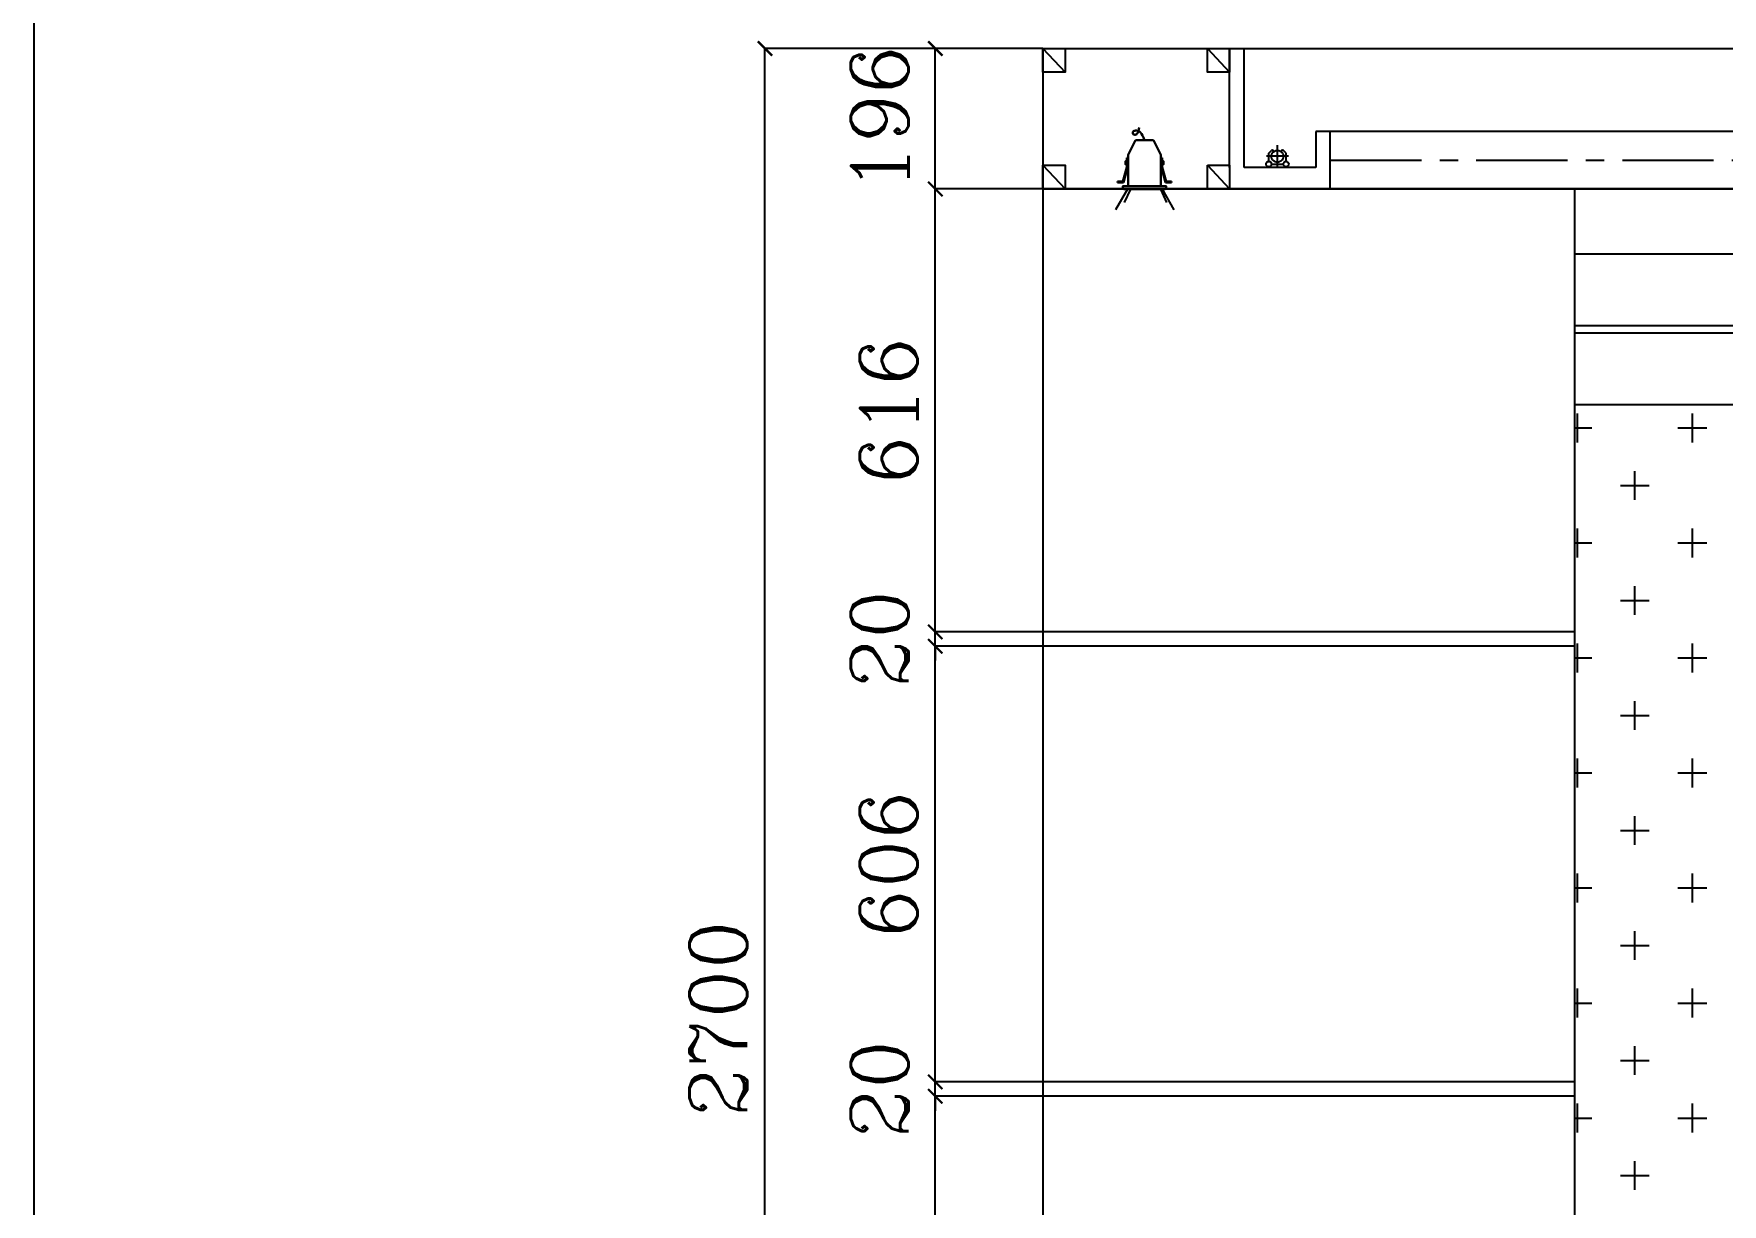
# Model space of a CAD drawing. Header units: millimetres. Extents: x 512961 to 1001058, y -961995 to -458543.
# Drawn here: x 885665 to 888015, y -884759 to -883130 of the extents above; entities that cross this region are included whole.
import ezdxf

# ---------------------------------------------------------------- set-up
doc = ezdxf.new("R2010")
doc.units = ezdxf.units.MM
doc.header["$MEASUREMENT"] = 0
doc.header["$PDMODE"] = 3
doc.linetypes.add('CENTERX2', pattern=[101.6, 63.5, -12.7, 12.7, -12.7])
doc.layers.get('0').update_dxf_attribs({"linetype": 'CONTINUOUS'})
doc.layers.get('DEFPOINTS').update_dxf_attribs({"linetype": 'CONTINUOUS'})
for name, color, linetype in [('txt', 7, 'CONTINUOUS'), ('地材', 250, 'CONTINUOUS'), ('辅助线', 8, 'CONTINUOUS')]:
    doc.layers.add(name, color=color, linetype=linetype)
doc.layers.add('墙', color=5, linetype='CONTINUOUS', lineweight=30)
doc.styles.get("Standard").update_dxf_attribs({"font": 'complex.shx', "bigfont": 'hzxy.shx'})
doc.dimstyles.new('LMDIM40', dxfattribs={"dimtxt": 80, "dimasz": 20, "dimexe": 0, "dimexo": 0, "dimgap": 25, "dimtad": 1, "dimdec": 0, "dimzin": 0, "dimdsep": 46, "dimtxsty": 'Standard', "dimblk1": 'DOT', "dimblk2": 'DOT', "dimsah": 1, "dimcen": 0, "dimclrd": 2, "dimclre": 2, "dimclrt": 2, "dimadec": 0, "dimazin": 0, "dimtfac": 1, "dimtdec": 0, "dimtmove": 2, "dimatfit": 3, "dimldrblk": 'DOT', "dimfxl": 0, "dimtolj": 1, "dimtzin": 0, "dimarcsym": 0})

# ---------------------------------------------------------------- blocks, each defined once
blk = doc.blocks.new('射灯')
at = {"color": 2, "linetype": 'Continuous'}
for p, q in [((125884.2, -227883.5), (125873.8, -227904.2)), ((125896.6, -227883.5), (125884.2, -227883.5)), ((125896.6, -227883.5), (125908.9, -227883.5)), ((125908.9, -227883.5), (125919.3, -227904.2)), ((125866.6, -227941.3), (125872.1, -227921.3)), ((125867.2, -227942.3), (125873.1, -227921.6)), ((125873.1, -227908.1), (125872.1, -227908.1)), ((125872.1, -227921.3), (125872.1, -227908.1)), ((125873.1, -227921.6), (125873.1, -227908.1)), ((125873.8, -227904.2), (125873.8, -227947.7)), ((125919.3, -227904.2), (125919.3, -227947.7)), ((125920, -227921.6), (125920, -227908.1)), ((125920, -227908.1), (125921, -227908.1)), ((125925.9, -227942.3), (125920, -227921.6)), ((125921, -227921.3), (125921, -227908.1)), ((125926.5, -227941.3), (125921, -227921.3)), ((125866.6, -227941.3), (125859.2, -227941.3)), ((125859.2, -227941.3), (125859.2, -227942.3)), ((125867.2, -227942.3), (125859.2, -227942.3)), ((125925.9, -227942.3), (125933.9, -227942.3)), ((125926.5, -227941.3), (125933.9, -227941.3)), ((125933.9, -227941.3), (125933.9, -227942.3))]:
    blk.add_line(p, q, dxfattribs=at)
for points in [[(125896.6, -227883.5), (125897.8, -227879.8), (125899.2, -227876.9), (125900.6, -227874.6), (125902.1, -227872.9), (125903.6, -227871.7), (125905.1, -227870.9), (125906.5, -227870.5), (125907.8, -227870.3), (125909, -227870.3), (125910, -227870.5), (125910.9, -227870.8), (125911.7, -227871.2), (125912.3, -227871.7), (125912.7, -227872.3), (125912.9, -227872.9), (125913, -227873.5), (125912.9, -227874.1), (125912.6, -227874.6), (125912.1, -227875.1), (125911.6, -227875.5), (125910.9, -227875.9), (125910.2, -227876), (125909.5, -227876.1), (125908.8, -227875.9), (125908, -227875.6), (125907.3, -227875.1), (125906.7, -227874.3), (125906, -227873.2), (125905.4, -227871.9), (125904.8, -227870.2), (125904.3, -227868.2), (125903.8, -227865.8)], [(125896.3, -227947.7), (125866.3, -227947.7), (125866.3, -227950.7), (125868.3, -227951.7), (125896.3, -227951.7)], [(125896.3, -227947.7), (125926.8, -227947.7), (125926.8, -227950.7), (125924.8, -227951.7), (125896.3, -227951.7)]]:
    blk.add_lwpolyline(points, dxfattribs=at)
for points in [[(125871.6, -227912.8), (125871.6, -227917.1), (125869.9, -227917.1), (125869.9, -227912.8)], [(125872.1, -227913.9), (125872.1, -227916), (125871.6, -227916), (125871.6, -227913.9)], [(125873.7, -227913.9), (125873.7, -227916), (125873.2, -227916), (125873.2, -227913.9)], [(125919.4, -227913.9), (125919.4, -227916), (125919.9, -227916), (125919.9, -227913.9)], [(125921, -227913.9), (125921, -227916), (125921.5, -227916), (125921.5, -227913.9)], [(125921.5, -227912.8), (125921.5, -227917.1), (125923.2, -227917.1), (125923.2, -227912.8)]]:
    blk.add_lwpolyline(points, close=True, dxfattribs=at)
at = {"layer": '地材', "color": 8}
for p, q in [((125872.1, -227951.7), (125855.6, -227980.6)), ((125874.1, -227951.7), (125866, -227970.1)), ((125916.1, -227951.7), (125924.8, -227970.4)), ((125920.4, -227951.7), (125937.1, -227980.5))]:
    blk.add_line(p, q, dxfattribs=at)
blk = doc.blocks.new('A$C2B8C4157')
at = {"color": 0, "linetype": 'Continuous'}
for p, q in [((3.7, 20), (7.5, 23.7)), ((27.7, 20), (24, 23.7)), ((3.7, 8.5), (3.7, 20)), ((7.5, 4.7), (24, 4.7)), ((27.7, 8.5), (27.7, 20))]:
    blk.add_line(p, q, dxfattribs=at)
for centre in [(3.7, 4.7), (27.7, 4.7)]:
    blk.add_circle(centre, 3.73, dxfattribs=at)
for centre, start, end in [((8.7, 22.5), 315, 135), ((22.8, 22.5), 45, 225)]:
    blk.add_arc(centre, 1.71, start, end, dxfattribs=at)
at = {"layer": 'txt', "color": 2, "linetype": 'CENTERX2', "ltscale": 2}
for p, q in [((15.7, 0), (15.7, 30.9)), ((31.2, 15.5), (0.3, 15.5))]:
    blk.add_line(p, q, dxfattribs=at)
blk.add_circle((15.7, 15.5), 8.27, dxfattribs=at)
blk = doc.blocks.new('_ArchTick')
at = {"color": 0, "linetype": 'ByBlock', "const_width": 0.15}
blk.add_lwpolyline([(-0.5, -0.5), (0.5, 0.5)], dxfattribs=at)
blk = doc.blocks.new('*D1160')
at = {"layer": 'DEFPOINTS', "color": 0}
for p in [(886919.7, -884608.7), (887069.2, -884608.7), (887069.2, -885234.8)]:
    blk.add_point(p, dxfattribs=at)
at = {"layer": 'txt', "color": 2, "lineweight": -2}
for p, q in [((887069.2, -884608.7), (886919.7, -884608.7)), ((886919.7, -885234.8), (886919.7, -884608.7)), ((887069.2, -885234.8), (886919.7, -885234.8))]:
    blk.add_line(p, q, dxfattribs=at)
at = {"layer": 'txt', "color": 2, "lineweight": -2, "xscale": 20, "yscale": 20, "zscale": 20}
for p, rotation in [((886919.7, -884608.7), 90), ((886919.7, -885234.8), 270)]:
    blk.add_blockref('_ArchTick', p, dxfattribs=dict(at, rotation=rotation))
at = {"layer": 'txt', "color": 2, "insert": (886854.7, -884921.8), "char_height": 80, "attachment_point": 5, "rotation": 90}
blk.add_mtext('\\A1;626', dxfattribs=at)
blk = doc.blocks.new('_DOT')
at = {"color": 0, "linetype": 'ByBlock'}
blk.add_line((-0.5, 0), (-1, 0), dxfattribs=at)
at = {"color": 0, "linetype": 'ByBlock', "const_width": 0.5}
blk.add_lwpolyline([(-0.25, 0, 1), (0.25, 0, 1)], format="xyb", close=True, dxfattribs=at)
blk = doc.blocks.new('DOT')
at = {"color": 0, "linetype": 'ByBlock'}
blk.add_line((-0.35, 0), (-1, 0), dxfattribs=at)
at = {"color": 0, "linetype": 'ByBlock', "const_width": 0.35}
blk.add_lwpolyline([(-0.175, 0, 1), (0.175, 0, 1)], format="xyb", close=True, dxfattribs=at)
blk = doc.blocks.new('*D1161')
at = {"layer": 'DEFPOINTS', "color": 0}
for p in [(886919.7, -884588.7), (887069.2, -884588.7), (887069.2, -884608.7)]:
    blk.add_point(p, dxfattribs=at)
at = {"layer": 'txt', "color": 2, "lineweight": -2}
for p, q in [((886919.7, -884588.7), (886919.7, -884568.7)), ((887069.2, -884588.7), (886919.7, -884588.7)), ((886919.7, -884608.7), (886919.7, -884588.7)), ((887069.2, -884608.7), (886919.7, -884608.7)), ((886919.7, -884608.7), (886919.7, -884628.7))]:
    blk.add_line(p, q, dxfattribs=at)
at = {"layer": 'txt', "color": 2, "lineweight": -2, "xscale": 20, "yscale": 20, "zscale": 20}
for p, rotation in [((886919.7, -884588.7), 270), ((886919.7, -884608.7), 90)]:
    blk.add_blockref('_ArchTick', p, dxfattribs=dict(at, rotation=rotation))
at = {"layer": 'txt', "color": 2, "insert": (886842.2, -884598.7), "char_height": 80, "attachment_point": 5, "rotation": 90}
blk.add_mtext('\\A1;20', dxfattribs=at)
blk = doc.blocks.new('*D1162')
at = {"layer": 'DEFPOINTS', "color": 0}
for p in [(886919.7, -883982.6), (887069.2, -883982.6), (887069.2, -884588.7)]:
    blk.add_point(p, dxfattribs=at)
at = {"layer": 'txt', "color": 2, "lineweight": -2}
for p, q in [((887069.2, -883982.6), (886919.7, -883982.6)), ((886919.7, -884588.7), (886919.7, -883982.6)), ((887069.2, -884588.7), (886919.7, -884588.7))]:
    blk.add_line(p, q, dxfattribs=at)
at = {"layer": 'txt', "color": 2, "lineweight": -2, "xscale": 20, "yscale": 20, "zscale": 20}
for p, rotation in [((886919.7, -883982.6), 90), ((886919.7, -884588.7), 270)]:
    blk.add_blockref('_ArchTick', p, dxfattribs=dict(at, rotation=rotation))
at = {"layer": 'txt', "color": 2, "insert": (886854.7, -884285.6), "char_height": 80, "attachment_point": 5, "rotation": 90}
blk.add_mtext('\\A1;606', dxfattribs=at)
blk = doc.blocks.new('*D1163')
at = {"layer": 'DEFPOINTS', "color": 0}
for p in [(886919.7, -883962.6), (887069.2, -883962.6), (887069.2, -883982.6)]:
    blk.add_point(p, dxfattribs=at)
at = {"layer": 'txt', "color": 2, "lineweight": -2}
for p, q in [((886919.7, -883962.6), (886919.7, -883942.6)), ((887069.2, -883962.6), (886919.7, -883962.6)), ((886919.7, -883982.6), (886919.7, -883962.6)), ((887069.2, -883982.6), (886919.7, -883982.6)), ((886919.7, -883982.6), (886919.7, -884002.6))]:
    blk.add_line(p, q, dxfattribs=at)
at = {"layer": 'txt', "color": 2, "lineweight": -2, "xscale": 20, "yscale": 20, "zscale": 20}
for p, rotation in [((886919.7, -883962.6), 270), ((886919.7, -883982.6), 90)]:
    blk.add_blockref('_ArchTick', p, dxfattribs=dict(at, rotation=rotation))
at = {"layer": 'txt', "color": 2, "insert": (886842.2, -883972.6), "char_height": 80, "attachment_point": 5, "rotation": 90}
blk.add_mtext('\\A1;20', dxfattribs=at)
blk = doc.blocks.new('*D1164')
at = {"layer": 'DEFPOINTS', "color": 0}
for p in [(886919.7, -883346.4), (887069.2, -883346.4), (887069.2, -883962.6)]:
    blk.add_point(p, dxfattribs=at)
at = {"layer": 'txt', "color": 2, "lineweight": -2}
for p, q in [((887069.2, -883346.4), (886919.7, -883346.4)), ((886919.7, -883962.6), (886919.7, -883346.4)), ((887069.2, -883962.6), (886919.7, -883962.6))]:
    blk.add_line(p, q, dxfattribs=at)
at = {"layer": 'txt', "color": 2, "lineweight": -2, "xscale": 20, "yscale": 20, "zscale": 20}
for p, rotation in [((886919.7, -883346.4), 90), ((886919.7, -883962.6), 270)]:
    blk.add_blockref('_ArchTick', p, dxfattribs=dict(at, rotation=rotation))
at = {"layer": 'txt', "color": 2, "insert": (886854.7, -883654.5), "char_height": 80, "attachment_point": 5, "rotation": 90}
blk.add_mtext('\\A1;616', dxfattribs=at)
blk = doc.blocks.new('*D1165')
at = {"layer": 'DEFPOINTS', "color": 0}
for p in [(886919.7, -883150.9), (887069.2, -883150.9), (887069.2, -883346.4)]:
    blk.add_point(p, dxfattribs=at)
at = {"layer": 'txt', "color": 2, "lineweight": -2}
for p, q in [((887069.2, -883150.9), (886919.7, -883150.9)), ((886919.7, -883346.4), (886919.7, -883150.9)), ((887069.2, -883346.4), (886919.7, -883346.4))]:
    blk.add_line(p, q, dxfattribs=at)
at = {"layer": 'txt', "color": 2, "lineweight": -2, "xscale": 20, "yscale": 20, "zscale": 20}
for p, rotation in [((886919.7, -883150.9), 90), ((886919.7, -883346.4), 270)]:
    blk.add_blockref('_ArchTick', p, dxfattribs=dict(at, rotation=rotation))
at = {"layer": 'txt', "color": 2, "insert": (886842.2, -883248.7), "char_height": 80, "attachment_point": 5, "rotation": 90}
blk.add_mtext('\\A1;196', dxfattribs=at)
blk = doc.blocks.new('*D1166')
at = {"layer": 'DEFPOINTS', "color": 0}
for p in [(886682.7, -883150.9), (887069.2, -883150.9), (887069.2, -885850.9)]:
    blk.add_point(p, dxfattribs=at)
at = {"layer": 'txt', "color": 2, "lineweight": -2}
for p, q in [((887069.2, -883150.9), (886682.7, -883150.9)), ((886682.7, -885850.9), (886682.7, -883150.9)), ((887069.2, -885850.9), (886682.7, -885850.9))]:
    blk.add_line(p, q, dxfattribs=at)
at = {"layer": 'txt', "color": 2, "lineweight": -2, "xscale": 20, "yscale": 20, "zscale": 20}
for p, rotation in [((886682.7, -883150.9), 90), ((886682.7, -885850.9), 270)]:
    blk.add_blockref('_ArchTick', p, dxfattribs=dict(at, rotation=rotation))
at = {"layer": 'txt', "color": 2, "insert": (886617.7, -884500.9), "char_height": 80, "attachment_point": 5, "rotation": 90}
blk.add_mtext('\\A1;2700', dxfattribs=at)

msp = doc.modelspace()

# ---------------------------------------------------------------- linework, layer by layer
at = {"color": 4}
msp.add_lwpolyline([(885665.3, -881435.4), (885665.3, -886559.9), (891705.6, -886559.9), (891705.6, -881435.4)], close=True, dxfattribs=at)
at = {"layer": 'txt'}
for p, q in [((887069.2, -883150.9), (890949.2, -883150.9)), ((887069.2, -883150.9), (887069.2, -885850.9)), ((887069.2, -883150.9), (887100.2, -883183.9)), ((887298.2, -883150.9), (887329.2, -883183.9)), ((887329.2, -883316.4), (887329.2, -883150.9)), ((887349.2, -883316.4), (887349.2, -883150.9)), ((887469.2, -883266.4), (887449.2, -883266.4)), ((887449.2, -883266.4), (887449.2, -883316.4)), ((887469.2, -883346.4), (887469.2, -883266.4)), ((887069.2, -883313.4), (887100.2, -883346.4)), ((887298.2, -883313.4), (887329.2, -883346.4)), ((887449.2, -883316.4), (887349.2, -883316.4)), ((890949.2, -883346.4), (887069.2, -883346.4)), ((887069.2, -883346.4), (887469.2, -883346.4)), ((887809.2, -883346.4), (887809.2, -885850.9)), ((887809.2, -883962.6), (887069.2, -883962.6)), ((887809.2, -883982.6), (887069.2, -883982.6)), ((887809.2, -884588.7), (887069.2, -884588.7)), ((887809.2, -884608.7), (887069.2, -884608.7))]:
    msp.add_line(p, q, dxfattribs=at)
at = {"layer": 'txt', "color": 2, "linetype": 'CENTERX2', "ltscale": 2}
msp.add_line((887469.2, -883306.4), (890549.2, -883306.4), dxfattribs=at)
at = {"layer": 'txt', "color": 42}
for p, q in [((887809.2, -883678.9), (887833, -883678.9)), ((887813, -883698.9), (887813, -883658.9)), ((887953, -883678.9), (887993, -883678.9)), ((887973, -883698.9), (887973, -883658.9)), ((887893, -883778.9), (887893, -883738.9)), ((887873, -883758.9), (887913, -883758.9)), ((887813, -883858.9), (887813, -883818.9)), ((887973, -883858.9), (887973, -883818.9)), ((887809.2, -883838.9), (887833, -883838.9)), ((887953, -883838.9), (887993, -883838.9)), ((887893, -883938.9), (887893, -883898.9)), ((887873, -883918.9), (887913, -883918.9)), ((887813, -884018.9), (887813, -883978.9)), ((887973, -884018.9), (887973, -883978.9)), ((887809.2, -883998.9), (887833, -883998.9)), ((887953, -883998.9), (887993, -883998.9)), ((887873, -884078.9), (887913, -884078.9)), ((887893, -884098.9), (887893, -884058.9)), ((887813, -884178.9), (887813, -884138.9)), ((887973, -884178.9), (887973, -884138.9)), ((887809.2, -884158.9), (887833, -884158.9)), ((887953, -884158.9), (887993, -884158.9)), ((887893, -884258.9), (887893, -884218.9)), ((887873, -884238.9), (887913, -884238.9)), ((887813, -884338.9), (887813, -884298.9)), ((887973, -884338.9), (887973, -884298.9)), ((887809.2, -884318.9), (887833, -884318.9)), ((887953, -884318.9), (887993, -884318.9)), ((887893, -884418.9), (887893, -884378.9)), ((887873, -884398.9), (887913, -884398.9)), ((887809.2, -884478.9), (887833, -884478.9)), ((887813, -884498.9), (887813, -884458.9)), ((887953, -884478.9), (887993, -884478.9)), ((887973, -884498.9), (887973, -884458.9)), ((887893, -884578.9), (887893, -884538.9)), ((887873, -884558.9), (887913, -884558.9)), ((887813, -884658.9), (887813, -884618.9)), ((887973, -884658.9), (887973, -884618.9)), ((887809.2, -884638.9), (887833, -884638.9)), ((887953, -884638.9), (887993, -884638.9)), ((887893, -884738.9), (887893, -884698.9)), ((887873, -884718.9), (887913, -884718.9))]:
    msp.add_line(p, q, dxfattribs=at)
at = {"layer": 'txt'}
for points in [[(887069.2, -883150.9), (887100.2, -883150.9), (887100.2, -883183.9), (887069.2, -883183.9)], [(887298.2, -883150.9), (887329.2, -883150.9), (887329.2, -883183.9), (887298.2, -883183.9)], [(887069.2, -883313.4), (887100.2, -883313.4), (887100.2, -883346.4), (887069.2, -883346.4)], [(887298.2, -883313.4), (887329.2, -883313.4), (887329.2, -883346.4), (887298.2, -883346.4)]]:
    msp.add_lwpolyline(points, close=True, dxfattribs=at)
at = {"layer": '辅助线'}
for p, q in [((890549.2, -883266.4), (887469.2, -883266.4)), ((887469.2, -883346.4), (890549.2, -883346.4)), ((887809.2, -883436.4), (890403.6, -883436.4)), ((887809.2, -883536.4), (890462.8, -883536.4)), ((887809.2, -883546.4), (890468.2, -883546.4)), ((887809.2, -883646.4), (890517.1, -883646.4))]:
    msp.add_line(p, q, dxfattribs=at)

# ---------------------------------------------------------------- block references
at = {"layer": 'txt'}
msp.add_blockref('A$C2B8C4157', (887380, -883316.4), dxfattribs=at)
at = {"layer": '墙', "xscale": -1}
msp.add_blockref('射灯', (1013107.3, -655394.9), dxfattribs=at)

# ---------------------------------------------------------------- dimensions: what is measured, and where the dimension line sits
at = {"layer": 'txt'}
for base, p1, p2, picture, middle in [((886682.7, -883150.9), (887069.2, -885850.9), (887069.2, -883150.9), '*D1166', (886617.7, -884500.9)), ((886919.7137813, -883150.9435466), (887069.2137813, -883346.4435466), (887069.2137813, -883150.9435466), '*D1165', (886842.2137813, -883248.6935466)), ((886919.7, -883346.4), (887069.2, -883962.6), (887069.2, -883346.4), '*D1164', (886854.7, -883654.5)), ((886919.7, -883962.6), (887069.2, -883982.6), (887069.2, -883962.6), '*D1163', (886842.2, -883972.6)), ((886919.7, -883982.6), (887069.2, -884588.7), (887069.2, -883982.6), '*D1162', (886854.7, -884285.6)), ((886919.7, -884588.7), (887069.2, -884608.7), (887069.2, -884588.7), '*D1161', (886842.2, -884598.7)), ((886919.7, -884608.7), (887069.2, -885234.8), (887069.2, -884608.7), '*D1160', (886854.7, -884921.8))]:
    dim = msp.add_linear_dim(base=base, p1=p1, p2=p2, angle=90, dimstyle='LMDIM40', override={"dimblk": 'ArchTick', "dimsah": 0, "dimldrblk": 'DOT'}, dxfattribs=at)
    dim.commit()
    dim.dimension.update_dxf_attribs({"geometry": picture, "text_midpoint": middle})

doc.saveas('drawing.dxf')
